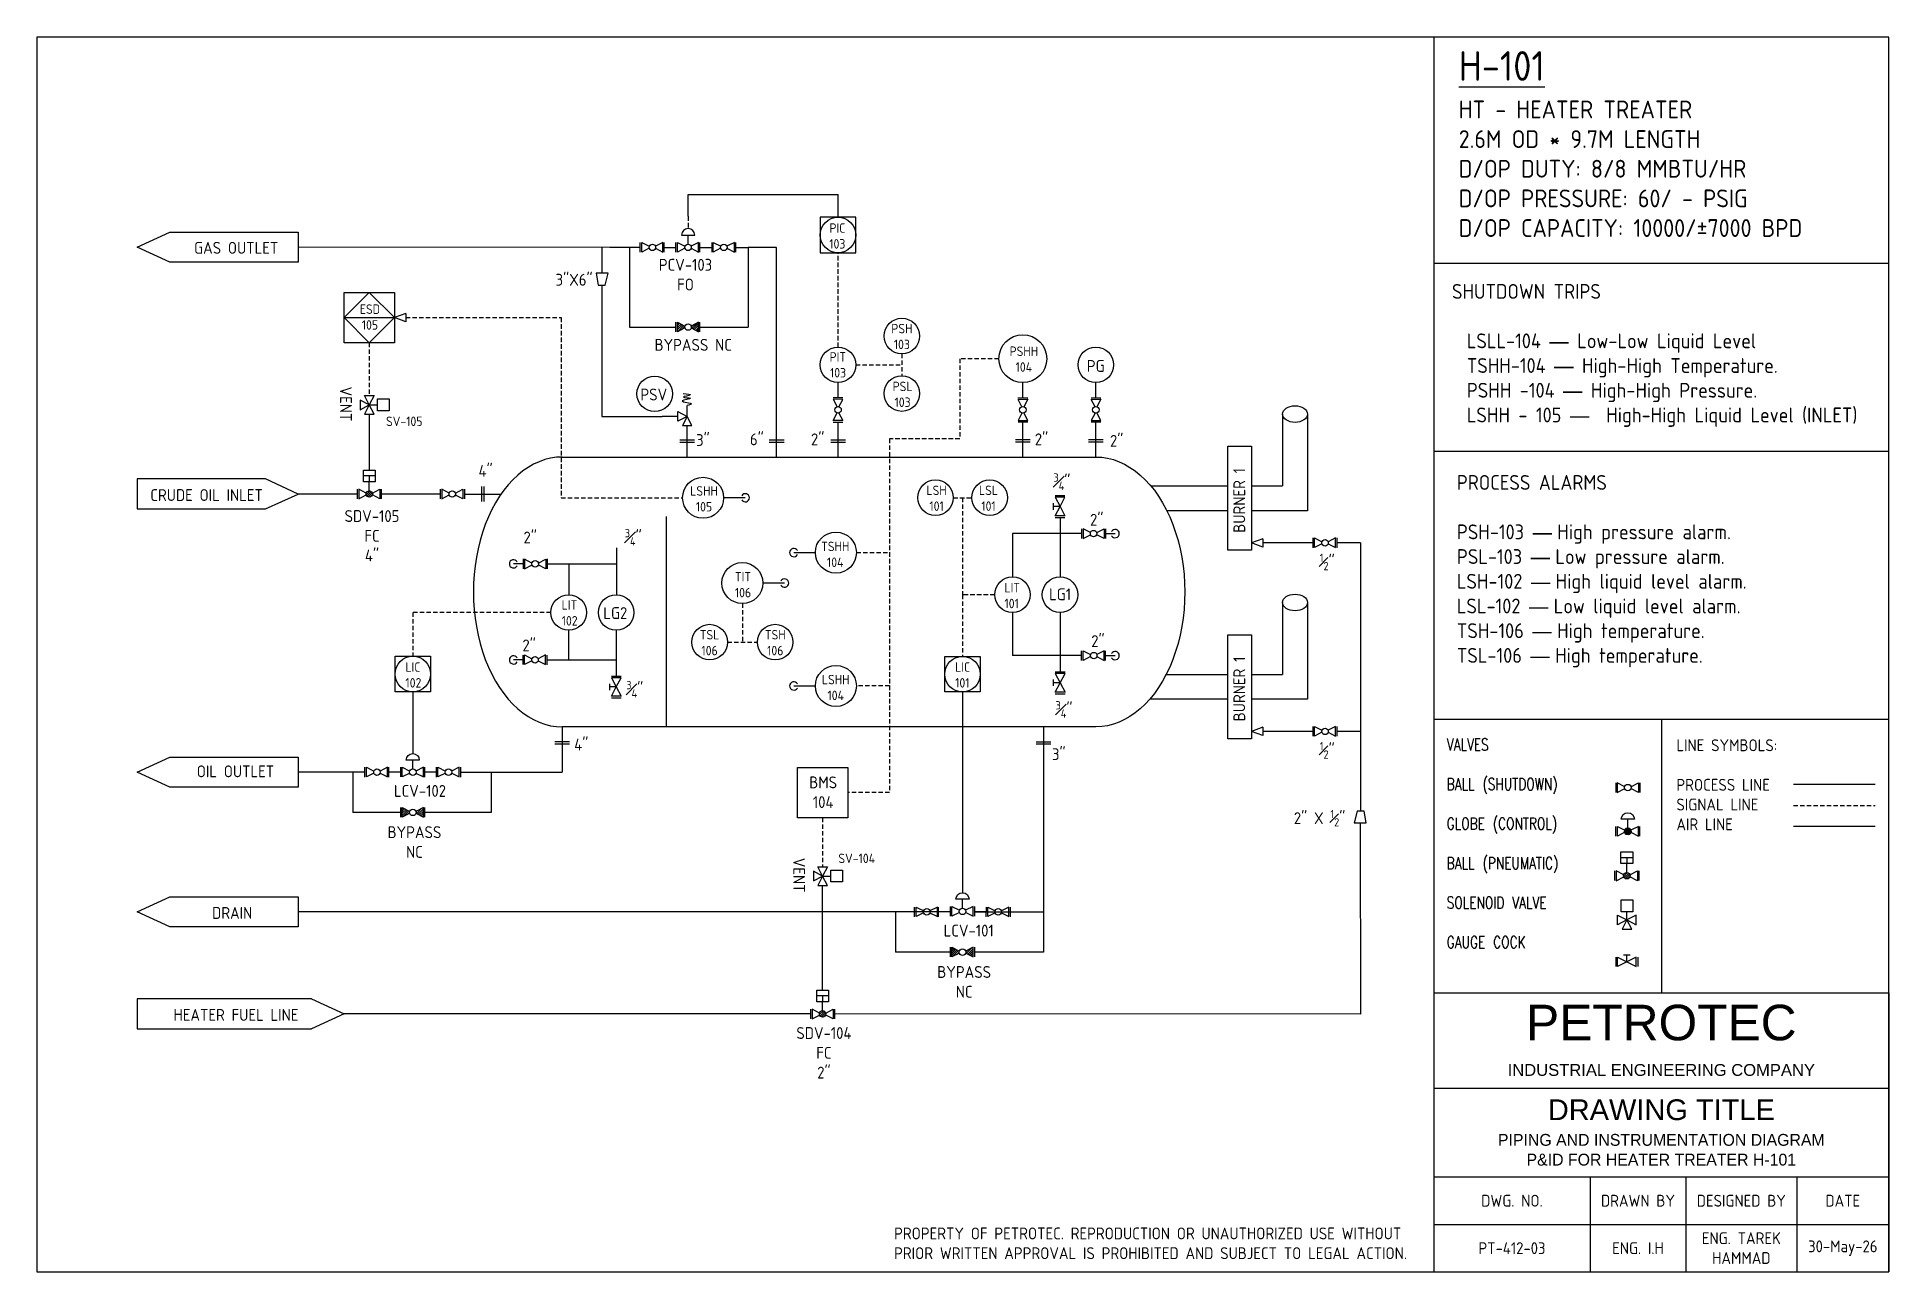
# Model space of a CAD drawing. Header units: inches. Extents: x 43942 to 59564, y -122 to 10293.
import ezdxf

# ---------------------------------------------------------------- set-up
doc = ezdxf.new("R2010")
doc.units = ezdxf.units.IN
doc.header["$LTSCALE"] = 150
doc.header["$MEASUREMENT"] = 0
doc.linetypes.add('DASHED2', pattern=[0.375, 0.25, -0.125])
for name, color, linetype in [('AIR', 7, 'FENCELINE1'), ('SIGNAL', 7, 'DASHED2'), ('VALVE', 7, 'Continuous')]:
    doc.layers.add(name, color=color, linetype=linetype)
doc.styles.add('Annotative', font='arial.ttf')
doc.styles.add('SLDTEXTSTYLE1', font='TXT.shx', dxfattribs={"width": 0.75, "bigfont": '@extfont2.shx'})
doc.styles.get("Standard").update_dxf_attribs({"font": 'isocp.shx', "height": 100, "bigfont": '@extfont2.shx'})
doc.linetypes.add('FENCELINE1', pattern='A,6.35,-2.54,[133,ltypeshp.shx,S=2.54,R=0,X=-2.54,Y=0],-2.54,25.4', length=36.83)

# ---------------------------------------------------------------- blocks, each defined once
blk = doc.blocks.new('*T23')
at = {"color": 0, "linetype": 'ByBlock', "lineweight": -2, "transparency": 16777216}
for p, q in [((0, 0), (3839, 0)), ((0, 0), (0, -2354)), ((3839, 0), (3839, -2354)), ((0, -804), (3839, -804)), ((0, -1554), (3839, -1554)), ((1318, -1554), (1318, -2354)), ((2126, -1554), (2126, -2354)), ((3062, -1554), (3062, -2354)), ((0, -1954), (3839, -1954)), ((0, -2354), (3839, -2354))]:
    blk.add_line(p, q, dxfattribs=at)
at = {"color": 0, "transparency": 16777216, "insert": (1919, -402), "char_height": 100, "width": 3832.81, "attachment_point": 5, "style": 'Annotative'}
blk.add_mtext('{\\H3x;PETROTEC}\\PINDUSTRIAL ENGINEERING COMPANY', dxfattribs=at)
at = {"color": 0, "transparency": 16777216, "char_height": 100, "attachment_point": 5}
for s, insert, width in [('{\\f@Arial Unicode MS|b0|i0|c0|p34;\\H1.75x;\\C256;DRAWING TITLE\\P\\Ftxt|c0;\\H0.57143x;PIPING AND INSTRUMENTATION DIAGRAM\\PP&ID FOR HEATER TREATER H-101}', (1919, -1179), 3832.81), ('DWG. NO.', (659, -1754), 1311.69), ('DRAWN BY', (1722, -1754), 802.72), ('DESIGNED BY', (2594, -1754), 929.46), ('DATE', (3450, -1754), 770.94), ('ENG. TAREK HAMMAD', (2594, -2154), 929.46), ('PT-412-03', (659, -2154), 1311.69), ('ENG. I.H', (1722, -2154), 802.72), ('30-May-26', (3450, -2154), 770.94)]:
    blk.add_mtext(s, dxfattribs=dict(at, insert=insert, width=width))

msp = doc.modelspace()

# ---------------------------------------------------------------- hatches: boundary and pattern name
h = msp.add_hatch()
h.set_pattern_fill('ANSI31', color=256, scale=100)
h.set_pattern_definition([(45, (47044.332, 6744.134), (-8.838835, 8.838835), [])])
h.paths.add_polyline_path([(49462, 7847, 0.080347), (49460, 7855), (49523, 7888), (49523, 7806), (49461, 7839, 0.07149)])
h.paths.add_polyline_path([(49345, 7888), (49408, 7855, 0.080105), (49407, 7847, 0.071732), (49408, 7839), (49345, 7806)])
h = msp.add_hatch()
h.set_pattern_fill('ANSI31', color=256, scale=100, angle=180)
h.set_pattern_definition([(225, (76558.436, 8324.694), (8.838835, -8.838835), [])])
h.paths.add_polyline_path([(46773, 6439, 1), (46718, 6439, 1)])
h = msp.add_hatch()
h.set_pattern_fill('ANSI31', color=256, scale=100)
h.set_pattern_definition([(45, (43965.924, 2651.28), (-8.838835, 8.838835), [])])
h.paths.add_polyline_path([(47084, 3754, -0.080347), (47086, 3762), (47023, 3795), (47023, 3713), (47086, 3746, -0.07149)])
h.paths.add_polyline_path([(47201, 3795), (47138, 3762, -0.080105), (47139, 3754, -0.071732), (47138, 3746), (47201, 3713)])
at = {"lineweight": -3}
h = msp.add_hatch(dxfattribs=at)
h.set_pattern_fill('ANSI37', color=256)
h.set_pattern_definition([(45, (42109.11313, -2539.57573), (-0.08838834765, 0.08838834765), []), (135, (42109.11313, -2539.57573), (-0.08838834765, -0.08838834765), [])])
h.paths.add_polyline_path([(57334, 3594, 1), (57389, 3594, 1)])
h = msp.add_hatch()
h.set_pattern_fill('ANSI31', color=256, scale=100, angle=180)
h.set_pattern_definition([(225, (87166.21, 5105.136), (8.838835, -8.838835), [])])
h.paths.add_polyline_path([(57381, 3220, 1), (57326, 3220, 1)])
h = msp.add_hatch()
h.set_pattern_fill('ANSI31', color=256, scale=100)
h.set_pattern_definition([(45, (48603.258, 1473.029), (-8.838835, 8.838835), [])])
h.paths.add_polyline_path([(51722, 2575, -0.080347), (51723, 2584), (51660, 2617), (51660, 2535), (51723, 2568, -0.07149)])
h.paths.add_polyline_path([(51838, 2617), (51775, 2584, -0.080105), (51777, 2575, -0.071732), (51776, 2568), (51838, 2535)])
h = msp.add_hatch()
h.set_pattern_fill('ANSI31', color=256, scale=100, angle=180)
h.set_pattern_definition([(225, (80382.352, 3939.441), (8.838835, -8.838835), [])])
h.paths.add_polyline_path([(50597, 2054, 1), (50542, 2054, 1)])

# ---------------------------------------------------------------- linework, layer by layer
for p, q in [((55728, 2233), (55728, 10293)), ((55728, 8386), (59564, 8386)), ((48676, 8201), (48736, 8201)), ((46533, 7927), (46957, 7927)), ((55728, 6801), (59564, 6801)), ((52531, 6426), (52613, 6426)), ((52517, 6306), (52517, 6361)), ((52572, 6333), (52517, 6333)), ((52531, 6241), (52613, 6241)), ((54707, 6027), (54282, 6027)), ((55107, 6027), (55107, 3765)), ((48787, 4904), (48869, 4904)), ((52518, 4820), (52518, 4875)), ((52573, 4847), (52518, 4847)), ((52532, 4940), (52614, 4940)), ((48773, 4784), (48773, 4839)), ((48828, 4812), (48773, 4812)), ((48787, 4719), (48869, 4719)), ((52532, 4755), (52614, 4755)), ((55728, 4539), (59564, 4539)), ((57646, 4539), (57645, 2233)), ((54707, 4437), (54282, 4437)), ((58759, 3992), (59449, 3992)), ((55137, 3765), (55077, 3765)), ((55104, 3665), (55107, 2053)), ((57261, 2534), (57261, 2453)), ((57381, 2549), (57326, 2549)), ((57354, 2493), (57354, 2549)), ((57446, 2534), (57446, 2453)), ((50467, 2054), (46533, 2055)), ((55107, 2053), (50669, 2054))]:
    msp.add_line(p, q, dxfattribs=at)
for p, q in [((49434, 8547), (49434, 8622)), ((48774, 8519), (46146, 8520)), ((48706, 8519), (48706, 8301)), ((49030, 8519), (48774, 8519)), ((48940, 8519), (48940, 7846)), ((49030, 8478), (49030, 8560)), ((49233, 8479), (49233, 8560)), ((49233, 8519), (49332, 8519)), ((49332, 8479), (49332, 8560)), ((49534, 8479), (49534, 8560)), ((49534, 8519), (49636, 8519)), ((49636, 8479), (49636, 8560)), ((49838, 8478), (49838, 8560)), ((49838, 8519), (49940, 8519)), ((49940, 8519), (49940, 7847)), ((50181, 8519), (49940, 8519)), ((50181, 7030), (50181, 8519)), ((48706, 8201), (48706, 7094)), ((47053, 7961), (46957, 7927)), ((47053, 7892), (46957, 7927)), ((47053, 7961), (47053, 7892)), ((48940, 7846), (49332, 7846)), ((49332, 7806), (49332, 7887)), ((49534, 7806), (49534, 7887)), ((49534, 7847), (49940, 7847)), ((50699, 7249), (50699, 7378)), ((52258, 7249), (52258, 7378)), ((52874, 7249), (52874, 7378)), ((46745, 7191), (46814, 7191)), ((50740, 7249), (50658, 7249)), ((52217, 7249), (52299, 7249)), ((52834, 7249), (52915, 7249)), ((48706, 7094), (49215, 7094)), ((49348, 7094), (49215, 7094)), ((50181, 6751), (50181, 7030)), ((50658, 7046), (50740, 7046)), ((50699, 6751), (50699, 7046)), ((52299, 7046), (52218, 7046)), ((52258, 6751), (52258, 7046)), ((52916, 7046), (52834, 7046)), ((52874, 6751), (52875, 7046)), ((49364, 6896), (49489, 6896)), ((49364, 6876), (49489, 6876)), ((49426, 6751), (49426, 7016)), ((50118, 6896), (50244, 6896)), ((50118, 6876), (50244, 6876)), ((50637, 6896), (50762, 6896)), ((50637, 6876), (50762, 6876)), ((52321, 6896), (52195, 6896)), ((52321, 6876), (52195, 6876)), ((52937, 6896), (52812, 6896)), ((52937, 6876), (52812, 6876)), ((46795, 6591), (46695, 6591)), ((46745, 6591), (46745, 6541)), ((46643, 6439), (46146, 6439)), ((46643, 6480), (46643, 6398)), ((46745, 6467), (46745, 6541)), ((46846, 6480), (46845, 6398)), ((47344, 6439), (46846, 6439)), ((47344, 6480), (47344, 6398)), ((47547, 6480), (47547, 6398)), ((47547, 6439), (47857, 6439)), ((47694, 6376), (47694, 6502)), ((47714, 6376), (47714, 6502)), ((49917, 6407), (49734, 6407)), ((49253, 4475), (49253, 6250)), ((52753, 6105), (52170, 6105)), ((52170, 6105), (52170, 5740)), ((52572, 6241), (52572, 5740)), ((52753, 6146), (52753, 6064)), ((52955, 6146), (52955, 6064)), ((52955, 6105), (53037, 6105)), ((48829, 5986), (48829, 5590)), ((50326, 5945), (50508, 5945)), ((54282, 6062), (54187, 6027)), ((54282, 5992), (54187, 6027)), ((54282, 6062), (54282, 5992)), ((54707, 5986), (54707, 6068)), ((54910, 5986), (54910, 6068)), ((55107, 6027), (54910, 6027)), ((48043, 5850), (47962, 5850)), ((48043, 5891), (48043, 5809)), ((48246, 5891), (48246, 5809)), ((48246, 5850), (48829, 5849)), ((48427, 5850), (48427, 5590)), ((50248, 5688), (50065, 5688)), ((52171, 5440), (52171, 5076)), ((52573, 5440), (52573, 4940)), ((48426, 5290), (48426, 5040)), ((48828, 5290), (48828, 4904)), ((48043, 5040), (47962, 5040)), ((48043, 5000), (48043, 5081)), ((48246, 4999), (48246, 5081)), ((48246, 5040), (48828, 5040)), ((52753, 5076), (52171, 5076)), ((52753, 5035), (52753, 5117)), ((52956, 5035), (52956, 5117)), ((52956, 5076), (53037, 5076)), ((50326, 4820), (50508, 4820)), ((48373, 4475), (48373, 4093)), ((52432, 4475), (52432, 2575)), ((54282, 4472), (54187, 4437)), ((54282, 4403), (54187, 4437)), ((54282, 4472), (54282, 4403)), ((54707, 4397), (54707, 4478)), ((54910, 4397), (54910, 4478)), ((55107, 4437), (54910, 4437)), ((48435, 4350), (48310, 4350)), ((48435, 4330), (48310, 4330)), ((52370, 4350), (52495, 4350)), ((52495, 4330), (52370, 4330)), ((46607, 4093), (46146, 4093)), ((46708, 4093), (46607, 4093)), ((46607, 4093), (46607, 3754)), ((46708, 4052), (46708, 4134)), ((46911, 4052), (46911, 4134)), ((47012, 4093), (46911, 4093)), ((47012, 4053), (47012, 4134)), ((47112, 4121), (47112, 4195)), ((47215, 4052), (47215, 4134)), ((47313, 4093), (47215, 4093)), ((47313, 4052), (47313, 4134)), ((47516, 4052), (47516, 4134)), ((47516, 4093), (48373, 4093)), ((47773, 4093), (47773, 3754)), ((57259, 4003), (57259, 3922)), ((57462, 4003), (57462, 3922)), ((47012, 3754), (46607, 3754)), ((47012, 3713), (47012, 3795)), ((47215, 3713), (47215, 3794)), ((47773, 3754), (47215, 3754)), ((57261, 3554), (57261, 3635)), ((57362, 3622), (57362, 3696)), ((57464, 3553), (57464, 3635)), ((57403, 3372), (57303, 3372)), ((57353, 3372), (57353, 3322)), ((57353, 3247), (57353, 3322)), ((50569, 3217), (50638, 3217)), ((57250, 3261), (57250, 3179)), ((57453, 3260), (57453, 3179)), ((51749, 2947), (51749, 3021)), ((51649, 2915), (46146, 2915)), ((51184, 2915), (51184, 2575)), ((51345, 2915), (51244, 2915)), ((51345, 2874), (51345, 2956)), ((51548, 2874), (51548, 2956)), ((51649, 2915), (51548, 2915)), ((51649, 2878), (51649, 2960)), ((51852, 2878), (51852, 2960)), ((51852, 2915), (52432, 2915)), ((51951, 2915), (51852, 2915)), ((51950, 2874), (51951, 2956)), ((52153, 2874), (52153, 2956)), ((57354, 2848), (57354, 2916)), ((51649, 2575), (51184, 2575)), ((51649, 2535), (51649, 2616)), ((51852, 2535), (51852, 2616)), ((52432, 2575), (51852, 2575)), ((50619, 2206), (50519, 2206)), ((50569, 2206), (50569, 2156)), ((44787, 2181), (44787, 1928)), ((46257, 2181), (46533, 2055)), ((46533, 2055), (46257, 1928)), ((50467, 2095), (50467, 2013)), ((50569, 2081), (50569, 2156)), ((50669, 2095), (50669, 2013))]:
    msp.add_line(p, q)
for points in [[(43942, 10293), (43942, -122), (59564, -122), (59564, 10293)], [(44787, 8520), (45063, 8646), (46146, 8646), (46146, 8393), (45063, 8393)], [(46533, 8139), (46957, 8139), (46957, 7715), (46533, 7715)], [(46745, 7191), (46667, 7231), (46667, 7150)], [(46745, 7191), (46705, 7269), (46786, 7269)], [(46745, 7191), (46705, 7112), (46786, 7112)], [(46814, 7141), (46814, 7241), (46914, 7241), (46914, 7141)], [(49426, 7094), (49348, 7053), (49348, 7135)], [(49426, 7094), (49386, 7016), (49467, 7016)], [(53987, 6842), (54187, 6842), (54187, 5964), (53987, 5964)], [(46146, 6439), (45870, 6566), (44787, 6566), (44787, 6313), (45870, 6313)], [(46795, 6541), (46695, 6541), (46695, 6641), (46795, 6641)], [(52572, 6333), (52613, 6412), (52531, 6412)], [(52572, 6333), (52613, 6255), (52531, 6255)], [(53987, 5252), (54187, 5252), (54187, 4374), (53987, 4374)], [(48828, 4812), (48869, 4890), (48787, 4890)], [(52573, 4847), (52614, 4926), (52532, 4926)], [(52573, 4847), (52614, 4769), (52532, 4769)], [(48828, 4812), (48869, 4733), (48787, 4733)], [(44787, 4093), (45063, 4220), (46146, 4220), (46146, 3967), (45063, 3967)], [(50357, 4133), (50781, 4133), (50781, 3709), (50357, 3709)], [(50569, 3217), (50528, 3295), (50610, 3295)], [(57403, 3322), (57303, 3322), (57303, 3422), (57403, 3422)], [(50569, 3217), (50491, 3258), (50491, 3176)], [(50569, 3217), (50528, 3138), (50610, 3138)], [(50638, 3167), (50638, 3267), (50738, 3267), (50738, 3167)], [(44787, 2915), (45063, 3042), (46146, 3042), (46146, 2789), (45063, 2789)], [(57404, 2916), (57304, 2916), (57304, 3016), (57404, 3016)], [(57354, 2848), (57275, 2807), (57275, 2888)], [(57354, 2848), (57313, 2769), (57395, 2769)], [(57354, 2848), (57432, 2807), (57432, 2888)], [(57354, 2493), (57275, 2453), (57275, 2534)], [(57354, 2493), (57432, 2453), (57432, 2534)], [(50619, 2156), (50519, 2156), (50519, 2256), (50619, 2256)]]:
    msp.add_lwpolyline(points, close=True)
for points in [[(50849, 8773), (50549, 8773), (50549, 8473), (50849, 8473)], [(46533, 7927), (46745, 8139), (46957, 7927), (46745, 7715)], [(46962, 5071), (47262, 5071), (47262, 4771), (46962, 4771)], [(51599, 5070), (51899, 5070), (51899, 4770), (51599, 4770)]]:
    msp.add_lwpolyline(points, close=True, dxfattribs=at)
for points in [[(49379, 8622), (49490, 8622, 1)], [(47167, 4195), (47056, 4195, -1)], [(57417, 3696), (57306, 3696, -1)], [(51805, 3021), (51694, 3021, -1)]]:
    msp.add_lwpolyline(points, format="xyb", close=True)
for points in [[(49107, 8512), (49044, 8479), (49044, 8561), (49107, 8528)], [(49159, 8512), (49222, 8479), (49222, 8561), (49159, 8528)], [(49408, 8512), (49345, 8479), (49345, 8561), (49408, 8528)], [(49461, 8512), (49523, 8479), (49523, 8561), (49460, 8528)], [(49709, 8512), (49647, 8479), (49647, 8561), (49710, 8528)], [(49762, 8512), (49825, 8479), (49825, 8561), (49762, 8528)], [(49408, 7839), (49345, 7806), (49345, 7888), (49408, 7855)], [(49461, 7839), (49523, 7806), (49523, 7888), (49460, 7855)], [(50707, 7175), (50740, 7237), (50658, 7238), (50691, 7175)], [(52250, 7175), (52218, 7237), (52299, 7238), (52267, 7175)], [(52867, 7175), (52834, 7237), (52916, 7238), (52883, 7175)], [(50707, 7122), (50740, 7060), (50658, 7060), (50691, 7123)], [(52250, 7122), (52218, 7060), (52299, 7060), (52267, 7123)], [(52867, 7122), (52834, 7060), (52916, 7060), (52883, 7123)], [(54659, 7113), (54659, 6298), (54187, 6298)], [(54449, 7113), (54449, 6508)], [(46719, 6447), (46656, 6480), (46656, 6398), (46719, 6431)], [(46772, 6447), (46834, 6479), (46834, 6398), (46771, 6431)], [(47418, 6447), (47356, 6479), (47356, 6398), (47419, 6431)], [(47471, 6447), (47534, 6479), (47534, 6398), (47471, 6430)], [(53338, 6508), (53987, 6508)], [(54187, 6508), (54449, 6508)], [(53987, 6298), (53474, 6298)], [(52829, 6113), (52766, 6145), (52766, 6064), (52829, 6096)], [(52882, 6113), (52944, 6145), (52944, 6064), (52881, 6096)], [(54781, 6019), (54718, 5987), (54718, 6068), (54781, 6036)], [(54834, 6019), (54896, 5987), (54896, 6068), (54833, 6036)], [(48117, 5857), (48055, 5890), (48055, 5808), (48118, 5841)], [(48170, 5857), (48233, 5890), (48233, 5808), (48170, 5841)], [(54659, 5524), (54659, 4708), (54187, 4708)], [(54449, 5524), (54449, 4918)], [(48117, 5033), (48054, 5000), (48054, 5082), (48117, 5049)], [(48170, 5033), (48232, 5000), (48232, 5082), (48169, 5049)], [(52829, 5068), (52767, 5036), (52767, 5117), (52830, 5085)], [(52882, 5068), (52945, 5036), (52945, 5117), (52882, 5085)], [(53468, 4918), (53987, 4918)], [(54187, 4918), (54449, 4918)], [(53987, 4708), (53329, 4708)], [(54781, 4430), (54718, 4397), (54718, 4479), (54781, 4446)], [(54834, 4430), (54896, 4397), (54896, 4479), (54833, 4446)], [(46784, 4086), (46721, 4053), (46721, 4135), (46784, 4102)], [(46837, 4086), (46899, 4053), (46899, 4135), (46836, 4102)], [(47086, 4086), (47023, 4053), (47023, 4135), (47086, 4102)], [(47138, 4086), (47201, 4053), (47201, 4135), (47138, 4102)], [(47387, 4086), (47324, 4053), (47324, 4135), (47387, 4102)], [(47440, 4086), (47502, 4053), (47502, 4135), (47439, 4102)], [(57335, 3970), (57272, 4003), (57272, 3921), (57335, 3954)], [(57388, 3970), (57450, 4003), (57450, 3921), (57387, 3954)], [(47086, 3746), (47023, 3713), (47023, 3795), (47086, 3762)], [(47138, 3746), (47201, 3713), (47201, 3795), (47138, 3762)], [(57335, 3587), (57273, 3554), (57273, 3636), (57336, 3603)], [(57388, 3587), (57450, 3554), (57451, 3636), (57388, 3603)], [(57327, 3227), (57264, 3260), (57264, 3178), (57327, 3211)], [(57379, 3227), (57442, 3260), (57442, 3178), (57379, 3211)], [(51421, 2907), (51359, 2875), (51359, 2956), (51422, 2924)], [(51474, 2907), (51537, 2875), (51537, 2956), (51474, 2924)], [(51723, 2911), (51660, 2879), (51660, 2961), (51723, 2928)], [(51776, 2911), (51838, 2879), (51838, 2960), (51775, 2928)], [(52024, 2907), (51962, 2875), (51962, 2956), (52025, 2924)], [(52077, 2907), (52140, 2875), (52140, 2956), (52077, 2924)], [(51723, 2568), (51660, 2535), (51660, 2617), (51723, 2584)], [(51776, 2568), (51838, 2535), (51838, 2617), (51775, 2584)], [(46257, 2181), (44787, 2181)], [(50543, 2062), (50480, 2094), (50480, 2013), (50543, 2045)], [(50596, 2062), (50658, 2094), (50658, 2013), (50595, 2045)], [(44787, 1928), (46257, 1928)]]:
    msp.add_lwpolyline(points)
for points in [[(48736, 8201), (48759, 8301), (48659, 8301), (48676, 8201)], [(55077, 3765), (55054, 3665), (55154, 3665), (55137, 3765)]]:
    msp.add_lwpolyline(points, dxfattribs=at)
for centre, radius in [((50699, 8623), 150), ((49133, 8519), 27.4), ((49434, 8519), 27.4), ((49736, 8519), 27.4), ((49434, 7847), 27.4), ((51237, 7771), 150), ((50699, 7528), 150), ((52258, 7580), 202), ((52874, 7528), 150), ((49153, 7284), 150), ((51237, 7286), 150), ((50699, 7149), 27.4), ((52258, 7149), 27.4), ((52874, 7149), 27.4), ((49561, 6407), 173), ((46745, 6439), 27.4), ((47445, 6439), 27.4), ((51521, 6408), 150), ((51978, 6408), 150), ((50681, 5945), 173), ((52855, 6105), 27.4), ((54807, 6027), 27.4), ((48144, 5850), 27.4), ((49892, 5688), 173), ((52171, 5590), 150), ((52572, 5590), 150), ((48427, 5440), 150), ((48828, 5440), 150), ((49616, 5190), 150), ((50169, 5190), 150), ((47112, 4921), 150), ((48143, 5040), 27.4), ((51749, 4920), 150), ((52856, 5076), 27.4), ((50681, 4820), 173), ((54807, 4437), 27.4), ((46810, 4093), 27.4), ((47112, 4093), 27.4), ((47413, 4093), 27.4), ((57361, 3963), 27.4), ((47112, 3754), 27.4), ((57362, 3594), 27.4), ((57353, 3220), 27.4), ((51448, 2915), 27.4), ((51749, 2919), 27.4), ((52051, 2915), 27.4), ((51749, 2575), 27.4), ((50569, 2054), 27.4)]:
    msp.add_circle(centre, radius)
for centre, start, end in [((49917, 6407), 210, 150), ((53037, 6105), 210, 150), ((50326, 5945), 30, 330), ((47962, 5850), 30, 330), ((50248, 5688), 210, 150), ((47962, 5040), 30, 330), ((53037, 5076), 210, 150), ((50326, 4820), 30, 330)]:
    msp.add_arc(centre, 34.9, start, end)
for centre in [(54554, 7113), (54554, 5524)]:
    msp.add_ellipse(centre, major_axis=(105, 0), ratio=0.666667)
msp.add_ellipse((48373, 5613), major_axis=(0, 1138), ratio=0.659076, start_param=0, end_param=3.141593)
at = {"extrusion": (0, 0, -1)}
msp.add_ellipse((52874, 5613), major_axis=(0, 1138), ratio=0.659076, start_param=0, end_param=3.141593, dxfattribs=at)
for points in [[(48373, 6751), (50927, 6751), (52874, 6751)], [(52874, 4475), (50927, 4475), (48373, 4475)]]:
    msp.add_open_spline(points, degree=2)
at = {"layer": 'AIR', "lineweight": -3, "ltscale": 0.015}
for p, q in [((49434, 8781), (49434, 8966)), ((49434, 8966), (50699, 8966)), ((46745, 7112), (46745, 6641)), ((47112, 4771), (47112, 4251)), ((51749, 4770), (51749, 3077)), ((58759, 3639), (59449, 3639)), ((50569, 2256), (50569, 3138))]:
    msp.add_line(p, q, dxfattribs=at)
at = {"layer": 'AIR', "ltscale": 0.015}
msp.add_line((50699, 8773), (50699, 8966), dxfattribs=at)
at = {"layer": 'SIGNAL'}
for p, q in [((49434, 8781), (49434, 8677)), ((50699, 7678), (50699, 8473)), ((52056, 7580), (51726, 7580)), ((51134, 6904), (51134, 3921)), ((50854, 5945), (51134, 5945)), ((52021, 5590), (51749, 5590)), ((51749, 5590), (51749, 5070)), ((48277, 5440), (47112, 5440)), ((47112, 5440), (47112, 5071)), ((51134, 4820), (50854, 4820))]:
    msp.add_line(p, q, dxfattribs=at)
at = {"layer": 'SIGNAL', "lineweight": -3}
for p, q in [((47053, 7927), (48363, 7927)), ((48363, 7927), (48363, 6407)), ((46745, 7715), (46745, 7269)), ((50849, 7528), (51237, 7528)), ((51237, 7621), (51237, 7436)), ((51726, 7580), (51726, 6904)), ((51726, 6904), (51134, 6904)), ((48363, 6407), (49389, 6407)), ((51671, 6408), (51828, 6408)), ((51749, 6408), (51749, 5590)), ((49892, 5516), (49892, 5190)), ((49766, 5190), (50019, 5190)), ((51134, 3921), (50781, 3921)), ((58759, 3812), (59449, 3812)), ((50569, 3709), (50569, 3295))]:
    msp.add_line(p, q, dxfattribs=at)
at = {"layer": 'VALVE'}
msp.add_line((49426, 7094), (49426, 7186), dxfattribs=at)
msp.add_spline([(49394, 7286), (49453, 7275), (49395, 7256), (49455, 7247), (49385, 7224), (49464, 7199), (49426, 7186)], degree=3, dxfattribs=at)

# ---------------------------------------------------------------- block references
msp.add_blockref('*T23', (55725, 2233))

# ---------------------------------------------------------------- texts
for s, rotation, p in [('PG', 359.9724, (52798, 7469)), ('PSV', 359.9724, (49032, 7228)), ('BURNER 1', 90, (54134, 6112)), ('LG1', 0.0276, (52479, 5543)), ('LG2', 359.9724, (48719, 5385)), ('BURNER 1', 90, (54134, 4522))]:
    msp.add_text(s, height=100, rotation=rotation).set_placement(p)
for s, p in [('3"', (49502, 6844)), ('6"', (49956, 6850)), ('2"', (50471, 6850)), ('2"', (52359, 6850)), ('2"', (52993, 6837)), ('4"', (47667, 6584)), ('2"', (52825, 6172)), ('2"', (48046, 6022)), ('2"', (48037, 5112)), ('2"', (52835, 5148)), ('4"', (48474, 4276)), ('3"', (52504, 4195))]:
    msp.add_text(s, height=100).set_placement(p)
for s, width, gutter_width, insert, char_height, attachment_point in [('{\\H1.66667x;\\LH-101^J}HT - HEATER TREATER^J{\\A1;2.6M OD * 9.7M LENGTH^JD/OP DUTY: 8/8 MMBTU/HR^JD/OP PRESSURE: 60/ - PSIG^JD/OP CAPACITY: 10000/%%P7000 BPD}', 3397, 500, (55935, 10174), 150, 1), ('\\pxql;GAS OUTLET', 724.7, 500, (45267, 8565), 100, 1), ('\\pxqc;3"X6"', 340.22, 500, (48643, 8296), 100, 3), ('\\pxqc;PCV-103^JFO', 501.16, 500, (49663, 8422), 100, 3), ('\\pxqc;ESD^J105', 235.1, 450, (46633, 8038), 80, 1), ('\\pxqc;BYPASS NC', 788.64, 500, (49872, 7747), 100, 3), ('SV-105', 349.09, 500, (46886, 7092), 80, 1), ('\\A1;{\\H0.7x;\\S3#4;}"', 170.82, 500, (52516, 6613), 100, 1), ('\\pxqc,t7;CRUDE OIL INLET', 1552.84, 500, (46149, 6480), 100, 3), ('\\pxqc;SDV-105^JFC^J4"', 419.98, 500, (46558, 6303), 100, 1), ('\\A1;{\\H0.7x;\\S3#4;}"', 170.82, 500, (48900, 6144), 100, 1), ('\\A1;{\\H0.7x;\\S1#2;}"', 170.82, 500, (54763, 5936), 100, 1), ('\\A1;{\\H0.7x;\\S3#4;}"', 170.82, 500, (48913, 4862), 100, 1), ('\\A1;{\\H0.7x;\\S3#4;}"', 170.82, 500, (52534, 4692), 100, 1), ('\\A1;{\\H0.7x;\\S1#2;}"', 170.82, 500, (54763, 4347), 100, 1), ('OIL OUTLET', 724.7, 500, (45943, 4150), 100, 3), ('LCV-102', 321.46, 500, (46953, 3985), 100, 1), ('\\pxqc;BMS^J104', 235.1, 450, (50456, 4057), 100, 1), ('\\A1;\\pxqc;2" X {\\H0.7x;\\S1#2;}"', 493.74, 500, (55008, 3775), 100, 3), ('\\pxqc;BYPASS^JNC', 748.22, 500, (46752, 3637), 100, 1), ('SV-104', 349.09, 500, (50702, 3406), 80, 1), ('\\pxqc,t11;DRAIN', 1047.29, 500, (45065, 2956), 100, 1), ('LCV-101', 321.46, 500, (51590, 2807), 100, 1), ('\\pxqc;BYPASS^JNC', 748.22, 500, (51389, 2458), 100, 1), ('HEATER FUEL LINE', 1174.85, 500, (46147, 2096), 100, 3), ('\\pxqc;SDV-104^JFC^J2"', 419.98, 500, (50370, 1943), 100, 1)]:
    msp.add_mtext_dynamic_manual_height_columns(s, width=width, gutter_width=gutter_width, heights=[0], dxfattribs=dict(insert=insert, char_height=char_height, attachment_point=attachment_point))
at = {"lineweight": -3}
for s, width, insert, char_height, attachment_point in [('PIC^J103', 235.06, (50761, 8722), 80, 3), ('\\pxqc;PSH^J103', 235.06, (51355, 7874), 80, 3), ('\\pxqc;PSHH^J104', 235.06, (52149, 7683), 80, 1), ('PIT^J103', 235.06, (50767, 7635), 80, 3), ('\\pxqc;PSL^J103', 235.06, (51361, 7173), 80, 9), ('\\pxqc;LSHH^J105', 235.06, (49451, 6505), 80, 1), ('\\pxqc;LSH^J101', 235.06, (51413, 6510), 80, 1), ('\\pxqc;LSL^J101', 235.06, (52086, 6510), 80, 3), ('\\pxqc;TSHH^J104', 235.06, (50558, 6037), 80, 1), ('\\pxqc;TIT^J106', 235.06, (50015, 5781), 80, 3), ('LIT^J101', 235.06, (52103, 5689), 80, 1), ('LIT^J102', 235.06, (48368, 5543), 80, 1), ('\\pxqc;TSL^J106', 235.06, (49498, 5292), 80, 1), ('\\pxqc;TSH^J106', 235.06, (50287, 5292), 80, 3), ('LIC^J102', 235.06, (47050, 5020), 80, 1), ('LIC^J101', 235.06, (51687, 5020), 80, 1), ('\\pxqc;LSHH^J104', 235.06, (50562, 4914), 80, 1), ('LINE SYMBOLS: ^J\\PPROCESS LINE^JSIGNAL LINE^JAIR LINE', 1810.39, (57771, 4370), 100, 1)]:
    msp.add_mtext_dynamic_manual_height_columns(s, width=width, gutter_width=500, heights=[0], dxfattribs=dict(at, insert=insert, char_height=char_height, attachment_point=attachment_point))
at = {"lineweight": -3, "char_height": 125, "attachment_point": 1}
for s, insert, width in [('SHUTDOWN TRIPS\\P\\P\\pxi1;LSLL-104 {\\fMS PGothic|b0|i0|c128|p34;—} Low-Low Liquid Level \\PTSHH-104 {\\fMS PGothic|b0|i0|c128|p34;—} High-High Temperature.\\PPSHH -104 {\\fMS PGothic|b0|i0|c128|p34;—} High-High Pressure.\\PLSHH - 105 {\\fMS PGothic|b0|i0|c128|p34;—}  High-High Liquid Level (INLET)', (55878, 8210), 4002.53), ('PROCESS ALARMS^J^JPSH-103 {\\fMS PGothic|b0|i0|c128|p34;— }High pressure alarm.^JPSL-103 {\\fMS PGothic|b0|i0|c128|p34;— }Low pressure alarm.^JLSH-102 {\\fMS PGothic|b0|i0|c128|p34;— }High liquid level alarm.^JLSL-102 {\\fMS PGothic|b0|i0|c128|p34;— }Low liquid level alarm.\\PTSH-106 {\\fMS PGothic|b0|i0|c128|p34;— }High temperature.^JTSL-106 {\\fMS PGothic|b0|i0|c128|p34;— }High temperature.', (55919, 6599), 3034.51)]:
    msp.add_mtext(s, dxfattribs=dict(at, insert=insert, width=width))
at = {"lineweight": -3, "insert": (55834, 4376), "char_height": 150, "attachment_point": 1, "style": 'SLDTEXTSTYLE1'}
msp.add_mtext_dynamic_manual_height_columns('\\pxi-3,l3,t3;{\\H0.66667x;VALVES \\P\\P\\pi0,l0,tz;BALL (SHUTDOWN)\\P\\PGLOBE (CONTROL)^J^JBALL (PNEUMATIC)\\P\\PSOLENOID VALVE^J\\PGAUGE COCK}', width=1810.39, gutter_width=500, heights=[0], dxfattribs=at)
at = {"color": 5, "ltscale": 1000, "insert": (51172, 253), "char_height": 100, "width": 4527.12, "attachment_point": 1}
msp.add_mtext('\\pxql;{\\C256;PROPERTY OF PETROTEC. REPRODUCTION OR UNAUTHORIZED USE WITHOUT PRIOR WRITTEN APPROVAL IS PROHIBITED AND SUBJECT TO LEGAL ACTION.}', dxfattribs=at)
at = {"layer": 'AIR', "char_height": 100, "attachment_point": 3, "rotation": 270}
for insert in [(46598, 7052), (50421, 3078)]:
    msp.add_mtext_dynamic_manual_height_columns('VENT', width=44.04, gutter_width=500, heights=[0], dxfattribs=dict(at, insert=insert))

doc.saveas('drawing.dxf')
